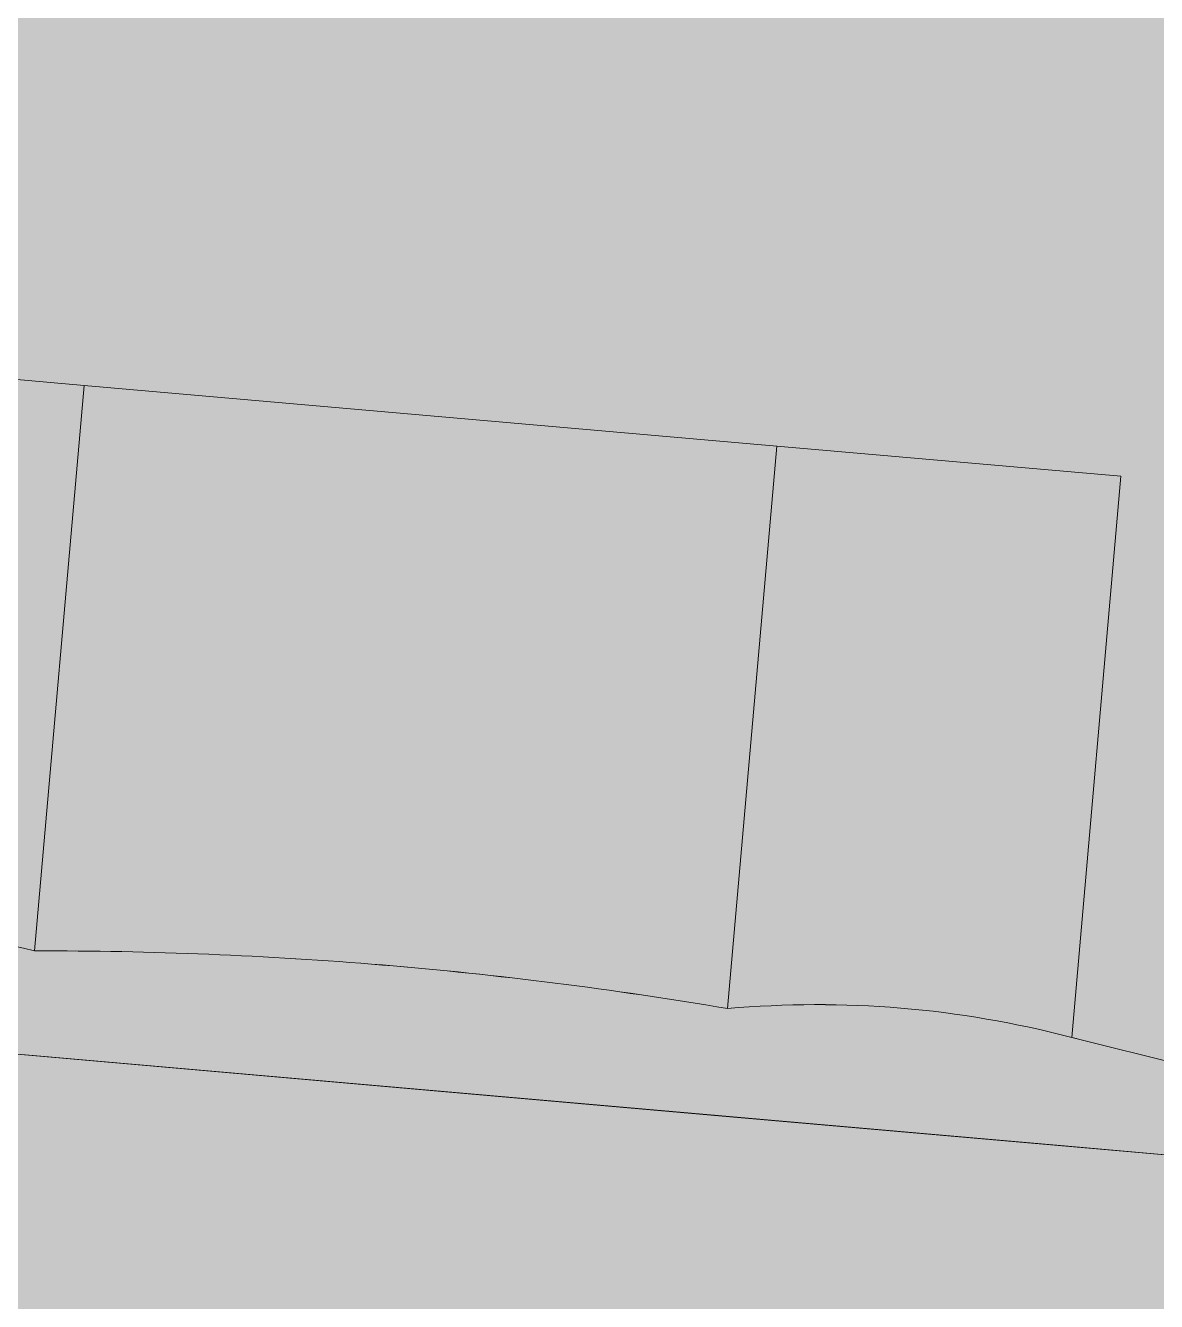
# Model space of a CAD drawing. Header units: millimetres. Extents: x 632 to 546626, y -3890 to 22200.
# Drawn here: x 389675.93 to 389685.07, y 16889.36 to 16899.68 of the extents above; entities that cross this region are included whole.
import ezdxf

# ---------------------------------------------------------------- set-up
doc = ezdxf.new("R2010")
doc.units = ezdxf.units.MM
doc.layers.add('A-270-M_ROOF', color=132, linetype='Continuous', lineweight=13)
doc.layers.add('A-770-ME_FFE_SA', color=91, linetype='Continuous', lineweight=13)

# ---------------------------------------------------------------- blocks, each defined once
blk = doc.blocks.new('Static Line_Sayfa_Metal Deck_Pan Mount - Up to 15 _ pitch - Max 2 Users-1845519-S6_501-SECTION A6')
at = {"layer": 'A-770-ME_FFE_SA', "lineweight": 5, "transparency": 33554432}
for points in [[(4567736.119, 16883.131), (4567740.346, 16931.445), (4567541.107, 16948.876), (4567536.88, 16900.562), (4567715.66, 16884.921)], [(4567736.119, 16883.131), (4567740.346, 16931.445), (4567541.107, 16948.876), (4567536.88, 16900.562), (4567715.66, 16884.921)], [(4567736.119, 16883.131), (4567740.346, 16931.445), (4567541.107, 16948.876), (4567536.88, 16900.562), (4567715.66, 16884.921)], [(4567736.119, 16883.131), (4567740.346, 16931.445), (4567541.107, 16948.876), (4567536.88, 16900.562), (4567715.66, 16884.921)], [(4567736.119, 16883.131), (4567740.346, 16931.445), (4567541.107, 16948.876), (4567536.88, 16900.562), (4567715.66, 16884.921)], [(4567736.119, 16883.131), (4567740.346, 16931.445), (4567541.107, 16948.876), (4567536.88, 16900.562), (4567715.66, 16884.921)], [(4567736.119, 16883.131), (4567740.346, 16931.445), (4567541.107, 16948.876), (4567536.88, 16900.562), (4567715.66, 16884.921)], [(4567736.119, 16883.131), (4567740.346, 16931.445), (4567541.107, 16948.876), (4567536.88, 16900.562), (4567715.66, 16884.921)], [(4567736.119, 16883.131), (4567740.346, 16931.445), (4567541.107, 16948.876), (4567536.88, 16900.562), (4567715.66, 16884.921)], [(4567736.119, 16883.131), (4567740.346, 16931.445), (4567541.107, 16948.876), (4567536.88, 16900.562), (4567715.66, 16884.921)], [(4567735.945, 16881.138), (4567740.172, 16929.453), (4567540.933, 16946.884), (4567536.706, 16898.569), (4567715.66, 16882.913)], [(4567735.945, 16881.138), (4567740.172, 16929.453), (4567540.933, 16946.884), (4567536.706, 16898.569), (4567715.66, 16882.913)], [(4567735.945, 16881.138), (4567740.172, 16929.453), (4567540.933, 16946.884), (4567536.706, 16898.569), (4567715.66, 16882.913)], [(4567735.945, 16881.138), (4567740.172, 16929.453), (4567540.933, 16946.884), (4567536.706, 16898.569), (4567715.66, 16882.913)], [(4567735.945, 16881.138), (4567740.172, 16929.453), (4567540.933, 16946.884), (4567536.706, 16898.569), (4567715.66, 16882.913)], [(4567735.945, 16881.138), (4567740.172, 16929.453), (4567540.933, 16946.884), (4567536.706, 16898.569), (4567715.66, 16882.913)], [(4567735.945, 16881.138), (4567740.172, 16929.453), (4567540.933, 16946.884), (4567536.706, 16898.569), (4567715.66, 16882.913)], [(4567735.945, 16881.138), (4567740.172, 16929.453), (4567540.933, 16946.884), (4567536.706, 16898.569), (4567715.66, 16882.913)], [(4567735.945, 16881.138), (4567740.172, 16929.453), (4567540.933, 16946.884), (4567536.706, 16898.569), (4567715.66, 16882.913)], [(4567735.945, 16881.138), (4567740.172, 16929.453), (4567540.933, 16946.884), (4567536.706, 16898.569), (4567715.66, 16882.913)]]:
    blk.add_hatch(color=256, dxfattribs=at).paths.add_polyline_path(points)
h = blk.add_hatch(color=256, dxfattribs=at)
h.paths.add_polyline_path([(4567638.649, 16885.886), (4567639.084, 16890.867), (4567633.484, 16891.357), (4567633.049, 16886.376)])
h.paths.add_polyline_path([(4567636.37, 16892.084), (4567639.558, 16896.278), (4567633.958, 16896.768)])
h = blk.add_hatch(color=256, dxfattribs=at)
h.paths.add_polyline_path([(4567638.649, 16885.886), (4567639.084, 16890.867), (4567633.484, 16891.357), (4567633.049, 16886.376)])
h.paths.add_polyline_path([(4567636.37, 16892.084), (4567639.558, 16896.278), (4567633.958, 16896.768)])
h = blk.add_hatch(color=256, dxfattribs=at)
h.paths.add_polyline_path([(4567638.649, 16885.886), (4567639.084, 16890.867), (4567633.484, 16891.357), (4567633.049, 16886.376)])
h.paths.add_polyline_path([(4567636.37, 16892.084), (4567639.558, 16896.278), (4567633.958, 16896.768)])
h = blk.add_hatch(color=256, dxfattribs=at)
h.paths.add_polyline_path([(4567638.649, 16885.886), (4567639.084, 16890.867), (4567633.484, 16891.357), (4567633.049, 16886.376)])
h.paths.add_polyline_path([(4567636.37, 16892.084), (4567639.558, 16896.278), (4567633.958, 16896.768)])
h = blk.add_hatch(color=256, dxfattribs=at)
h.paths.add_polyline_path([(4567638.649, 16885.886), (4567639.084, 16890.867), (4567633.484, 16891.357), (4567633.049, 16886.376)])
h.paths.add_polyline_path([(4567636.37, 16892.084), (4567639.558, 16896.278), (4567633.958, 16896.768)])
h = blk.add_hatch(color=256, dxfattribs=at)
h.paths.add_polyline_path([(4567638.649, 16885.886), (4567639.084, 16890.867), (4567633.484, 16891.357), (4567633.049, 16886.376)])
h.paths.add_polyline_path([(4567636.37, 16892.084), (4567639.558, 16896.278), (4567633.958, 16896.768)])
h = blk.add_hatch(color=256, dxfattribs=at)
h.paths.add_polyline_path([(4567638.649, 16885.886), (4567639.084, 16890.867), (4567633.484, 16891.357), (4567633.049, 16886.376)])
h.paths.add_polyline_path([(4567636.37, 16892.084), (4567639.558, 16896.278), (4567633.958, 16896.768)])
h = blk.add_hatch(color=256, dxfattribs=at)
h.paths.add_polyline_path([(4567638.649, 16885.886), (4567639.084, 16890.867), (4567633.484, 16891.357), (4567633.049, 16886.376)])
h.paths.add_polyline_path([(4567636.37, 16892.084), (4567639.558, 16896.278), (4567633.958, 16896.768)])
h = blk.add_hatch(color=256, dxfattribs=at)
h.paths.add_polyline_path([(4567638.649, 16885.886), (4567639.084, 16890.867), (4567633.484, 16891.357), (4567633.049, 16886.376)])
h.paths.add_polyline_path([(4567636.37, 16892.084), (4567639.558, 16896.278), (4567633.958, 16896.768)])
h = blk.add_hatch(color=256, dxfattribs=at)
h.paths.add_polyline_path([(4567638.649, 16885.886), (4567639.084, 16890.867), (4567633.484, 16891.357), (4567633.049, 16886.376)])
h.paths.add_polyline_path([(4567636.37, 16892.084), (4567639.558, 16896.278), (4567633.958, 16896.768)])
h = blk.add_hatch(color=256, dxfattribs=at)
h.paths.add_polyline_path([(4567638.649, 16885.886), (4567639.084, 16890.867), (4567633.484, 16891.357), (4567633.049, 16886.376)])
h.paths.add_polyline_path([(4567636.37, 16892.084), (4567639.558, 16896.278), (4567633.958, 16896.768)])
h = blk.add_hatch(color=256, dxfattribs=at)
h.paths.add_polyline_path([(4567638.649, 16885.886), (4567639.084, 16890.867), (4567633.484, 16891.357), (4567633.049, 16886.376)])
h.paths.add_polyline_path([(4567636.37, 16892.084), (4567639.558, 16896.278), (4567633.958, 16896.768)])
h = blk.add_hatch(color=256, dxfattribs=at)
h.paths.add_polyline_path([(4567638.649, 16885.886), (4567639.084, 16890.867), (4567633.484, 16891.357), (4567633.049, 16886.376)])
h.paths.add_polyline_path([(4567636.37, 16892.084), (4567639.558, 16896.278), (4567633.958, 16896.768)])
h = blk.add_hatch(color=256, dxfattribs=at)
h.paths.add_polyline_path([(4567638.649, 16885.886), (4567639.084, 16890.867), (4567633.484, 16891.357), (4567633.049, 16886.376)])
h.paths.add_polyline_path([(4567636.37, 16892.084), (4567639.558, 16896.278), (4567633.958, 16896.768)])
h = blk.add_hatch(color=256, dxfattribs=at)
h.paths.add_polyline_path([(4567638.649, 16885.886), (4567639.084, 16890.867), (4567633.484, 16891.357), (4567633.049, 16886.376)])
h.paths.add_polyline_path([(4567636.37, 16892.084), (4567639.558, 16896.278), (4567633.958, 16896.768)])
h = blk.add_hatch(color=256, dxfattribs=at)
h.paths.add_polyline_path([(4567638.649, 16885.886), (4567639.084, 16890.867), (4567633.484, 16891.357), (4567633.049, 16886.376)])
h.paths.add_polyline_path([(4567636.37, 16892.084), (4567639.558, 16896.278), (4567633.958, 16896.768)])
h = blk.add_hatch(color=256, dxfattribs=at)
h.paths.add_polyline_path([(4567638.649, 16885.886), (4567639.084, 16890.867), (4567633.484, 16891.357), (4567633.049, 16886.376)])
h.paths.add_polyline_path([(4567636.37, 16892.084), (4567639.558, 16896.278), (4567633.958, 16896.768)])
h = blk.add_hatch(color=256, dxfattribs=at)
h.paths.add_polyline_path([(4567638.649, 16885.886), (4567639.084, 16890.867), (4567633.484, 16891.357), (4567633.049, 16886.376)])
h.paths.add_polyline_path([(4567636.37, 16892.084), (4567639.558, 16896.278), (4567633.958, 16896.768)])
h = blk.add_hatch(color=256, dxfattribs=at)
h.paths.add_polyline_path([(4567638.649, 16885.886), (4567639.084, 16890.867), (4567633.484, 16891.357), (4567633.049, 16886.376)])
h.paths.add_polyline_path([(4567636.37, 16892.084), (4567639.558, 16896.278), (4567633.958, 16896.768)])
h = blk.add_hatch(color=256, dxfattribs=at)
h.paths.add_polyline_path([(4567638.649, 16885.886), (4567639.084, 16890.867), (4567633.484, 16891.357), (4567633.049, 16886.376)])
h.paths.add_polyline_path([(4567636.37, 16892.084), (4567639.558, 16896.278), (4567633.958, 16896.768)])
at = {"layer": 'A-770-ME_FFE_SA', "lineweight": 5}
for p, q in [((4567726.092, 16883.255), (4567561.449, 16897.659)), ((4567633.958, 16896.768), (4567631.063, 16897.021)), ((4567631.063, 16897.021), (4567633.958, 16896.768)), ((4567633.958, 16896.768), (4567631.063, 16897.021)), ((4567631.063, 16897.021), (4567633.958, 16896.768)), ((4567633.958, 16896.768), (4567631.063, 16897.021)), ((4567631.063, 16897.021), (4567633.958, 16896.768)), ((4567633.958, 16896.768), (4567631.063, 16897.021)), ((4567631.063, 16897.021), (4567633.958, 16896.768)), ((4567633.958, 16896.768), (4567631.063, 16897.021)), ((4567631.063, 16897.021), (4567633.958, 16896.768)), ((4567633.958, 16896.768), (4567631.063, 16897.021)), ((4567631.063, 16897.021), (4567633.958, 16896.768)), ((4567633.958, 16896.768), (4567631.063, 16897.021)), ((4567631.063, 16897.021), (4567633.958, 16896.768)), ((4567633.958, 16896.768), (4567631.063, 16897.021)), ((4567631.063, 16897.021), (4567633.958, 16896.768)), ((4567633.958, 16896.768), (4567631.063, 16897.021)), ((4567631.063, 16897.021), (4567633.958, 16896.768)), ((4567633.958, 16896.768), (4567631.063, 16897.021)), ((4567631.063, 16897.021), (4567633.958, 16896.768)), ((4567633.958, 16896.768), (4567631.063, 16897.021)), ((4567631.063, 16897.021), (4567633.958, 16896.768)), ((4567633.958, 16896.768), (4567631.063, 16897.021)), ((4567631.063, 16897.021), (4567633.958, 16896.768)), ((4567633.958, 16896.768), (4567631.063, 16897.021)), ((4567631.063, 16897.021), (4567633.958, 16896.768)), ((4567633.958, 16896.768), (4567631.063, 16897.021)), ((4567631.063, 16897.021), (4567633.958, 16896.768)), ((4567633.958, 16896.768), (4567631.063, 16897.021)), ((4567631.063, 16897.021), (4567633.958, 16896.768)), ((4567633.958, 16896.768), (4567631.063, 16897.021)), ((4567631.063, 16897.021), (4567633.958, 16896.768)), ((4567633.958, 16896.768), (4567631.063, 16897.021)), ((4567631.063, 16897.021), (4567633.958, 16896.768)), ((4567633.958, 16896.768), (4567631.063, 16897.021)), ((4567631.063, 16897.021), (4567633.958, 16896.768)), ((4567633.958, 16896.768), (4567631.063, 16897.021)), ((4567631.063, 16897.021), (4567633.958, 16896.768)), ((4567633.958, 16896.768), (4567631.063, 16897.021)), ((4567631.063, 16897.021), (4567633.958, 16896.768)), ((4567633.958, 16896.768), (4567633.558, 16892.198)), ((4567633.958, 16896.768), (4567633.558, 16892.198)), ((4567633.958, 16896.768), (4567633.558, 16892.198)), ((4567633.958, 16896.768), (4567633.558, 16892.198)), ((4567633.958, 16896.768), (4567633.558, 16892.198)), ((4567633.958, 16896.768), (4567633.558, 16892.198)), ((4567633.958, 16896.768), (4567633.558, 16892.198)), ((4567633.958, 16896.768), (4567633.558, 16892.198)), ((4567633.958, 16896.768), (4567633.558, 16892.198)), ((4567633.958, 16896.768), (4567633.558, 16892.198)), ((4567633.958, 16896.768), (4567633.558, 16892.198)), ((4567633.958, 16896.768), (4567633.558, 16892.198)), ((4567633.958, 16896.768), (4567633.558, 16892.198)), ((4567633.958, 16896.768), (4567633.558, 16892.198)), ((4567633.958, 16896.768), (4567633.558, 16892.198)), ((4567633.958, 16896.768), (4567633.558, 16892.198)), ((4567633.958, 16896.768), (4567633.558, 16892.198)), ((4567633.958, 16896.768), (4567633.558, 16892.198)), ((4567633.958, 16896.768), (4567633.558, 16892.198)), ((4567633.958, 16896.768), (4567633.558, 16892.198)), ((4567633.958, 16896.768), (4567633.558, 16892.198)), ((4567633.958, 16896.768), (4567633.558, 16892.198)), ((4567633.958, 16896.768), (4567633.558, 16892.198)), ((4567633.958, 16896.768), (4567633.558, 16892.198)), ((4567633.958, 16896.768), (4567633.558, 16892.198)), ((4567633.958, 16896.768), (4567633.558, 16892.198)), ((4567633.958, 16896.768), (4567633.558, 16892.198)), ((4567633.958, 16896.768), (4567633.558, 16892.198)), ((4567633.958, 16896.768), (4567633.558, 16892.198)), ((4567633.958, 16896.768), (4567633.558, 16892.198)), ((4567633.958, 16896.768), (4567633.558, 16892.198)), ((4567633.958, 16896.768), (4567633.558, 16892.198)), ((4567633.958, 16896.768), (4567633.558, 16892.198)), ((4567633.958, 16896.768), (4567633.558, 16892.198)), ((4567633.958, 16896.768), (4567633.558, 16892.198)), ((4567633.958, 16896.768), (4567633.558, 16892.198)), ((4567633.958, 16896.768), (4567633.558, 16892.198)), ((4567633.958, 16896.768), (4567633.558, 16892.198)), ((4567633.958, 16896.768), (4567633.558, 16892.198)), ((4567633.958, 16896.768), (4567633.558, 16892.198)), ((4567639.558, 16896.278), (4567633.958, 16896.768)), ((4567633.958, 16896.768), (4567639.558, 16896.278)), ((4567639.558, 16896.278), (4567633.958, 16896.768)), ((4567633.958, 16896.768), (4567639.558, 16896.278)), ((4567639.558, 16896.278), (4567633.958, 16896.768)), ((4567633.958, 16896.768), (4567639.558, 16896.278)), ((4567639.558, 16896.278), (4567633.958, 16896.768)), ((4567633.958, 16896.768), (4567639.558, 16896.278)), ((4567639.558, 16896.278), (4567633.958, 16896.768)), ((4567633.958, 16896.768), (4567639.558, 16896.278)), ((4567639.558, 16896.278), (4567633.958, 16896.768)), ((4567633.958, 16896.768), (4567639.558, 16896.278)), ((4567639.558, 16896.278), (4567633.958, 16896.768)), ((4567633.958, 16896.768), (4567639.558, 16896.278)), ((4567639.558, 16896.278), (4567633.958, 16896.768)), ((4567633.958, 16896.768), (4567639.558, 16896.278)), ((4567639.558, 16896.278), (4567633.958, 16896.768)), ((4567633.958, 16896.768), (4567639.558, 16896.278)), ((4567639.558, 16896.278), (4567633.958, 16896.768)), ((4567633.958, 16896.768), (4567639.558, 16896.278)), ((4567639.558, 16896.278), (4567633.958, 16896.768)), ((4567633.958, 16896.768), (4567639.558, 16896.278)), ((4567639.558, 16896.278), (4567633.958, 16896.768)), ((4567633.958, 16896.768), (4567639.558, 16896.278)), ((4567639.558, 16896.278), (4567633.958, 16896.768)), ((4567633.958, 16896.768), (4567639.558, 16896.278)), ((4567639.558, 16896.278), (4567633.958, 16896.768)), ((4567633.958, 16896.768), (4567639.558, 16896.278)), ((4567639.558, 16896.278), (4567633.958, 16896.768)), ((4567633.958, 16896.768), (4567639.558, 16896.278)), ((4567639.558, 16896.278), (4567633.958, 16896.768)), ((4567633.958, 16896.768), (4567639.558, 16896.278)), ((4567639.558, 16896.278), (4567633.958, 16896.768)), ((4567633.958, 16896.768), (4567639.558, 16896.278)), ((4567639.558, 16896.278), (4567633.958, 16896.768)), ((4567633.958, 16896.768), (4567639.558, 16896.278)), ((4567639.558, 16896.278), (4567633.958, 16896.768)), ((4567633.958, 16896.768), (4567639.558, 16896.278)), ((4567639.558, 16896.278), (4567633.958, 16896.768)), ((4567633.958, 16896.768), (4567639.558, 16896.278)), ((4567639.558, 16896.278), (4567639.16, 16891.732)), ((4567639.558, 16896.278), (4567639.16, 16891.732)), ((4567639.558, 16896.278), (4567639.16, 16891.732)), ((4567639.558, 16896.278), (4567639.16, 16891.732)), ((4567639.558, 16896.278), (4567639.16, 16891.732)), ((4567639.558, 16896.278), (4567639.16, 16891.732)), ((4567639.558, 16896.278), (4567639.16, 16891.732)), ((4567639.558, 16896.278), (4567639.16, 16891.732)), ((4567639.558, 16896.278), (4567639.16, 16891.732)), ((4567639.558, 16896.278), (4567639.16, 16891.732)), ((4567639.558, 16896.278), (4567639.16, 16891.732)), ((4567639.558, 16896.278), (4567639.16, 16891.732)), ((4567639.558, 16896.278), (4567639.16, 16891.732)), ((4567639.558, 16896.278), (4567639.16, 16891.732)), ((4567639.558, 16896.278), (4567639.16, 16891.732)), ((4567639.558, 16896.278), (4567639.16, 16891.732)), ((4567639.558, 16896.278), (4567639.16, 16891.732)), ((4567639.558, 16896.278), (4567639.16, 16891.732)), ((4567639.558, 16896.278), (4567639.16, 16891.732)), ((4567639.558, 16896.278), (4567639.16, 16891.732)), ((4567639.558, 16896.278), (4567639.16, 16891.732)), ((4567639.558, 16896.278), (4567639.16, 16891.732)), ((4567639.558, 16896.278), (4567639.16, 16891.732)), ((4567639.558, 16896.278), (4567639.16, 16891.732)), ((4567639.558, 16896.278), (4567639.16, 16891.732)), ((4567639.558, 16896.278), (4567639.16, 16891.732)), ((4567639.558, 16896.278), (4567639.16, 16891.732)), ((4567639.558, 16896.278), (4567639.16, 16891.732)), ((4567639.558, 16896.278), (4567639.16, 16891.732)), ((4567639.558, 16896.278), (4567639.16, 16891.732)), ((4567639.558, 16896.278), (4567639.16, 16891.732)), ((4567639.558, 16896.278), (4567639.16, 16891.732)), ((4567639.558, 16896.278), (4567639.16, 16891.732)), ((4567639.558, 16896.278), (4567639.16, 16891.732)), ((4567639.558, 16896.278), (4567639.16, 16891.732)), ((4567639.558, 16896.278), (4567639.16, 16891.732)), ((4567639.558, 16896.278), (4567639.16, 16891.732)), ((4567639.558, 16896.278), (4567639.16, 16891.732)), ((4567639.558, 16896.278), (4567639.16, 16891.732)), ((4567639.558, 16896.278), (4567639.16, 16891.732)), ((4567642.339, 16896.035), (4567639.558, 16896.278)), ((4567639.558, 16896.278), (4567642.339, 16896.035)), ((4567642.339, 16896.035), (4567639.558, 16896.278)), ((4567639.558, 16896.278), (4567642.339, 16896.035)), ((4567642.339, 16896.035), (4567639.558, 16896.278)), ((4567639.558, 16896.278), (4567642.339, 16896.035)), ((4567642.339, 16896.035), (4567639.558, 16896.278)), ((4567639.558, 16896.278), (4567642.339, 16896.035)), ((4567642.339, 16896.035), (4567639.558, 16896.278)), ((4567639.558, 16896.278), (4567642.339, 16896.035)), ((4567642.339, 16896.035), (4567639.558, 16896.278)), ((4567639.558, 16896.278), (4567642.339, 16896.035)), ((4567642.339, 16896.035), (4567639.558, 16896.278)), ((4567639.558, 16896.278), (4567642.339, 16896.035)), ((4567642.339, 16896.035), (4567639.558, 16896.278)), ((4567639.558, 16896.278), (4567642.339, 16896.035)), ((4567642.339, 16896.035), (4567639.558, 16896.278)), ((4567639.558, 16896.278), (4567642.339, 16896.035)), ((4567642.339, 16896.035), (4567639.558, 16896.278)), ((4567639.558, 16896.278), (4567642.339, 16896.035)), ((4567642.339, 16896.035), (4567639.558, 16896.278)), ((4567639.558, 16896.278), (4567642.339, 16896.035)), ((4567642.339, 16896.035), (4567639.558, 16896.278)), ((4567639.558, 16896.278), (4567642.339, 16896.035)), ((4567642.339, 16896.035), (4567639.558, 16896.278)), ((4567639.558, 16896.278), (4567642.339, 16896.035)), ((4567642.339, 16896.035), (4567639.558, 16896.278)), ((4567639.558, 16896.278), (4567642.339, 16896.035)), ((4567642.339, 16896.035), (4567639.558, 16896.278)), ((4567639.558, 16896.278), (4567642.339, 16896.035)), ((4567642.339, 16896.035), (4567639.558, 16896.278)), ((4567639.558, 16896.278), (4567642.339, 16896.035)), ((4567642.339, 16896.035), (4567639.558, 16896.278)), ((4567639.558, 16896.278), (4567642.339, 16896.035)), ((4567642.339, 16896.035), (4567639.558, 16896.278)), ((4567639.558, 16896.278), (4567642.339, 16896.035)), ((4567642.339, 16896.035), (4567639.558, 16896.278)), ((4567639.558, 16896.278), (4567642.339, 16896.035)), ((4567642.339, 16896.035), (4567639.558, 16896.278)), ((4567639.558, 16896.278), (4567642.339, 16896.035)), ((4567641.943, 16891.499), (4567642.339, 16896.035)), ((4567641.943, 16891.499), (4567642.339, 16896.035)), ((4567641.943, 16891.499), (4567642.339, 16896.035)), ((4567641.943, 16891.499), (4567642.339, 16896.035)), ((4567641.943, 16891.499), (4567642.339, 16896.035)), ((4567641.943, 16891.499), (4567642.339, 16896.035)), ((4567641.943, 16891.499), (4567642.339, 16896.035)), ((4567641.943, 16891.499), (4567642.339, 16896.035)), ((4567641.943, 16891.499), (4567642.339, 16896.035)), ((4567641.943, 16891.499), (4567642.339, 16896.035)), ((4567641.943, 16891.499), (4567642.339, 16896.035)), ((4567641.943, 16891.499), (4567642.339, 16896.035)), ((4567641.943, 16891.499), (4567642.339, 16896.035)), ((4567641.943, 16891.499), (4567642.339, 16896.035)), ((4567641.943, 16891.499), (4567642.339, 16896.035)), ((4567641.943, 16891.499), (4567642.339, 16896.035)), ((4567641.943, 16891.499), (4567642.339, 16896.035)), ((4567641.943, 16891.499), (4567642.339, 16896.035)), ((4567641.943, 16891.499), (4567642.339, 16896.035)), ((4567641.943, 16891.499), (4567642.339, 16896.035)), ((4567641.914, 16890.619), (4567630.955, 16891.578)), ((4567641.981, 16891.489), (4567641.943, 16891.499)), ((4567641.981, 16891.489), (4567641.943, 16891.499)), ((4567641.981, 16891.489), (4567641.943, 16891.499)), ((4567641.981, 16891.489), (4567641.943, 16891.499)), ((4567641.981, 16891.489), (4567641.943, 16891.499)), ((4567641.981, 16891.489), (4567641.943, 16891.499)), ((4567641.981, 16891.489), (4567641.943, 16891.499)), ((4567641.981, 16891.489), (4567641.943, 16891.499)), ((4567641.981, 16891.489), (4567641.943, 16891.499)), ((4567641.981, 16891.489), (4567641.943, 16891.499)), ((4567641.981, 16891.489), (4567641.943, 16891.499)), ((4567641.981, 16891.489), (4567641.943, 16891.499)), ((4567641.981, 16891.489), (4567641.943, 16891.499)), ((4567641.981, 16891.489), (4567641.943, 16891.499)), ((4567641.981, 16891.489), (4567641.943, 16891.499)), ((4567641.981, 16891.489), (4567641.943, 16891.499)), ((4567641.981, 16891.489), (4567641.943, 16891.499)), ((4567641.981, 16891.489), (4567641.943, 16891.499)), ((4567641.981, 16891.489), (4567641.943, 16891.499)), ((4567647.168, 16890.196), (4567641.943, 16891.499)), ((4567639.18, 16890.858), (4567633.386, 16891.365)), ((4567639.18, 16890.858), (4567633.386, 16891.365)), ((4567639.18, 16890.858), (4567633.386, 16891.365)), ((4567639.18, 16890.858), (4567633.386, 16891.365)), ((4567639.18, 16890.858), (4567633.386, 16891.365)), ((4567639.18, 16890.858), (4567633.386, 16891.365)), ((4567639.18, 16890.858), (4567633.386, 16891.365)), ((4567639.18, 16890.858), (4567633.386, 16891.365)), ((4567639.18, 16890.858), (4567633.386, 16891.365)), ((4567639.18, 16890.858), (4567633.386, 16891.365)), ((4567639.18, 16890.858), (4567633.386, 16891.365)), ((4567639.18, 16890.858), (4567633.386, 16891.365)), ((4567639.18, 16890.858), (4567633.386, 16891.365)), ((4567639.18, 16890.858), (4567633.386, 16891.365)), ((4567639.18, 16890.858), (4567633.386, 16891.365)), ((4567639.18, 16890.858), (4567633.386, 16891.365)), ((4567639.18, 16890.858), (4567633.386, 16891.365)), ((4567639.18, 16890.858), (4567633.386, 16891.365)), ((4567639.18, 16890.858), (4567633.386, 16891.365)), ((4567639.18, 16890.858), (4567633.386, 16891.365)), ((4567639.18, 16890.858), (4567633.386, 16891.365)), ((4567639.18, 16890.858), (4567633.386, 16891.365)), ((4567639.18, 16890.858), (4567633.386, 16891.365)), ((4567639.18, 16890.858), (4567633.386, 16891.365)), ((4567639.18, 16890.858), (4567633.386, 16891.365)), ((4567639.18, 16890.858), (4567633.386, 16891.365)), ((4567639.18, 16890.858), (4567633.386, 16891.365)), ((4567639.18, 16890.858), (4567633.386, 16891.365)), ((4567639.18, 16890.858), (4567633.386, 16891.365)), ((4567639.18, 16890.858), (4567633.386, 16891.365)), ((4567639.18, 16890.858), (4567633.386, 16891.365)), ((4567639.18, 16890.858), (4567633.386, 16891.365)), ((4567639.18, 16890.858), (4567633.386, 16891.365)), ((4567639.18, 16890.858), (4567633.386, 16891.365)), ((4567639.18, 16890.858), (4567633.386, 16891.365)), ((4567639.18, 16890.858), (4567633.386, 16891.365)), ((4567639.18, 16890.858), (4567633.386, 16891.365)), ((4567639.18, 16890.858), (4567633.386, 16891.365)), ((4567639.18, 16890.858), (4567633.386, 16891.365)), ((4567639.084, 16890.867), (4567633.484, 16891.357)), ((4567639.084, 16890.867), (4567633.484, 16891.357)), ((4567633.484, 16891.357), (4567639.084, 16890.867)), ((4567639.084, 16890.867), (4567633.484, 16891.357)), ((4567639.084, 16890.867), (4567633.484, 16891.357)), ((4567633.484, 16891.357), (4567639.084, 16890.867)), ((4567639.084, 16890.867), (4567633.484, 16891.357)), ((4567639.084, 16890.867), (4567633.484, 16891.357)), ((4567633.484, 16891.357), (4567639.084, 16890.867)), ((4567639.084, 16890.867), (4567633.484, 16891.357)), ((4567639.084, 16890.867), (4567633.484, 16891.357)), ((4567633.484, 16891.357), (4567639.084, 16890.867)), ((4567639.084, 16890.867), (4567633.484, 16891.357)), ((4567639.084, 16890.867), (4567633.484, 16891.357)), ((4567633.484, 16891.357), (4567639.084, 16890.867)), ((4567639.084, 16890.867), (4567633.484, 16891.357)), ((4567639.084, 16890.867), (4567633.484, 16891.357)), ((4567633.484, 16891.357), (4567639.084, 16890.867)), ((4567639.084, 16890.867), (4567633.484, 16891.357)), ((4567639.084, 16890.867), (4567633.484, 16891.357)), ((4567633.484, 16891.357), (4567639.084, 16890.867)), ((4567639.084, 16890.867), (4567633.484, 16891.357)), ((4567639.084, 16890.867), (4567633.484, 16891.357)), ((4567633.484, 16891.357), (4567639.084, 16890.867)), ((4567639.084, 16890.867), (4567633.484, 16891.357)), ((4567639.084, 16890.867), (4567633.484, 16891.357)), ((4567633.484, 16891.357), (4567639.084, 16890.867)), ((4567639.084, 16890.867), (4567633.484, 16891.357)), ((4567639.084, 16890.867), (4567633.484, 16891.357)), ((4567633.484, 16891.357), (4567639.084, 16890.867)), ((4567639.084, 16890.867), (4567633.484, 16891.357)), ((4567639.084, 16890.867), (4567633.484, 16891.357)), ((4567633.484, 16891.357), (4567639.084, 16890.867)), ((4567639.084, 16890.867), (4567633.484, 16891.357)), ((4567639.084, 16890.867), (4567633.484, 16891.357)), ((4567633.484, 16891.357), (4567639.084, 16890.867)), ((4567639.084, 16890.867), (4567633.484, 16891.357)), ((4567639.084, 16890.867), (4567633.484, 16891.357)), ((4567633.484, 16891.357), (4567639.084, 16890.867)), ((4567639.084, 16890.867), (4567633.484, 16891.357)), ((4567639.084, 16890.867), (4567633.484, 16891.357)), ((4567633.484, 16891.357), (4567639.084, 16890.867)), ((4567639.084, 16890.867), (4567633.484, 16891.357)), ((4567639.084, 16890.867), (4567633.484, 16891.357)), ((4567633.484, 16891.357), (4567639.084, 16890.867)), ((4567639.084, 16890.867), (4567633.484, 16891.357)), ((4567639.084, 16890.867), (4567633.484, 16891.357)), ((4567633.484, 16891.357), (4567639.084, 16890.867)), ((4567639.084, 16890.867), (4567633.484, 16891.357)), ((4567639.084, 16890.867), (4567633.484, 16891.357)), ((4567633.484, 16891.357), (4567639.084, 16890.867)), ((4567639.084, 16890.867), (4567633.484, 16891.357)), ((4567639.084, 16890.867), (4567633.484, 16891.357)), ((4567633.484, 16891.357), (4567639.084, 16890.867)), ((4567639.084, 16890.867), (4567633.484, 16891.357)), ((4567633.484, 16891.357), (4567639.084, 16890.867)), ((4567639.084, 16890.867), (4567633.484, 16891.357)), ((4567639.084, 16890.867), (4567633.484, 16891.357)), ((4567633.484, 16891.357), (4567639.084, 16890.867)), ((4567726.092, 16883.255), (4567639.084, 16890.867)), ((4567726.092, 16883.255), (4567639.084, 16890.867)), ((4567639.084, 16890.867), (4567641.866, 16890.623)), ((4567641.866, 16890.623), (4567639.084, 16890.867)), ((4567641.866, 16890.623), (4567639.084, 16890.867)), ((4567639.084, 16890.867), (4567641.866, 16890.623)), ((4567726.092, 16883.255), (4567639.084, 16890.867)), ((4567726.092, 16883.255), (4567639.084, 16890.867)), ((4567639.084, 16890.867), (4567641.866, 16890.623)), ((4567641.866, 16890.623), (4567639.084, 16890.867)), ((4567641.866, 16890.623), (4567639.084, 16890.867)), ((4567639.084, 16890.867), (4567641.866, 16890.623)), ((4567726.092, 16883.255), (4567639.084, 16890.867)), ((4567726.092, 16883.255), (4567639.084, 16890.867)), ((4567639.084, 16890.867), (4567641.866, 16890.623)), ((4567641.866, 16890.623), (4567639.084, 16890.867)), ((4567641.866, 16890.623), (4567639.084, 16890.867)), ((4567639.084, 16890.867), (4567641.866, 16890.623)), ((4567726.092, 16883.255), (4567639.084, 16890.867)), ((4567726.092, 16883.255), (4567639.084, 16890.867)), ((4567639.084, 16890.867), (4567641.866, 16890.623)), ((4567641.866, 16890.623), (4567639.084, 16890.867)), ((4567641.866, 16890.623), (4567639.084, 16890.867)), ((4567639.084, 16890.867), (4567641.866, 16890.623)), ((4567726.092, 16883.255), (4567639.084, 16890.867)), ((4567726.092, 16883.255), (4567639.084, 16890.867)), ((4567639.084, 16890.867), (4567641.866, 16890.623)), ((4567641.866, 16890.623), (4567639.084, 16890.867)), ((4567641.866, 16890.623), (4567639.084, 16890.867)), ((4567639.084, 16890.867), (4567641.866, 16890.623)), ((4567726.092, 16883.255), (4567639.084, 16890.867)), ((4567726.092, 16883.255), (4567639.084, 16890.867)), ((4567639.084, 16890.867), (4567641.866, 16890.623)), ((4567641.866, 16890.623), (4567639.084, 16890.867)), ((4567641.866, 16890.623), (4567639.084, 16890.867)), ((4567639.084, 16890.867), (4567641.866, 16890.623)), ((4567726.092, 16883.255), (4567639.084, 16890.867)), ((4567726.092, 16883.255), (4567639.084, 16890.867)), ((4567639.084, 16890.867), (4567641.866, 16890.623)), ((4567641.866, 16890.623), (4567639.084, 16890.867)), ((4567641.866, 16890.623), (4567639.084, 16890.867)), ((4567639.084, 16890.867), (4567641.866, 16890.623)), ((4567726.092, 16883.255), (4567639.084, 16890.867)), ((4567726.092, 16883.255), (4567639.084, 16890.867)), ((4567639.084, 16890.867), (4567641.866, 16890.623)), ((4567641.866, 16890.623), (4567639.084, 16890.867)), ((4567641.866, 16890.623), (4567639.084, 16890.867)), ((4567639.084, 16890.867), (4567641.866, 16890.623)), ((4567726.092, 16883.255), (4567639.084, 16890.867)), ((4567726.092, 16883.255), (4567639.084, 16890.867)), ((4567639.084, 16890.867), (4567641.866, 16890.623)), ((4567641.866, 16890.623), (4567639.084, 16890.867)), ((4567641.866, 16890.623), (4567639.084, 16890.867)), ((4567639.084, 16890.867), (4567641.866, 16890.623)), ((4567726.092, 16883.255), (4567639.084, 16890.867)), ((4567639.084, 16890.867), (4567641.866, 16890.623)), ((4567641.866, 16890.623), (4567639.084, 16890.867)), ((4567641.866, 16890.623), (4567639.084, 16890.867)), ((4567639.084, 16890.867), (4567641.866, 16890.623)), ((4567647.393, 16890.14), (4567639.18, 16890.858)), ((4567647.393, 16890.14), (4567639.18, 16890.858)), ((4567641.914, 16890.619), (4567639.18, 16890.858)), ((4567641.914, 16890.619), (4567639.18, 16890.858)), ((4567641.914, 16890.619), (4567639.18, 16890.858)), ((4567641.914, 16890.619), (4567639.18, 16890.858)), ((4567641.914, 16890.619), (4567639.18, 16890.858)), ((4567647.393, 16890.14), (4567639.18, 16890.858)), ((4567641.914, 16890.619), (4567639.18, 16890.858)), ((4567641.914, 16890.619), (4567639.18, 16890.858)), ((4567641.914, 16890.619), (4567639.18, 16890.858)), ((4567641.914, 16890.619), (4567639.18, 16890.858)), ((4567641.914, 16890.619), (4567639.18, 16890.858)), ((4567641.914, 16890.619), (4567639.18, 16890.858)), ((4567647.393, 16890.14), (4567639.18, 16890.858)), ((4567647.393, 16890.14), (4567639.18, 16890.858)), ((4567641.914, 16890.619), (4567639.18, 16890.858)), ((4567641.914, 16890.619), (4567639.18, 16890.858)), ((4567641.914, 16890.619), (4567639.18, 16890.858)), ((4567641.914, 16890.619), (4567639.18, 16890.858)), ((4567647.393, 16890.14), (4567639.18, 16890.858)), ((4567647.393, 16890.14), (4567639.18, 16890.858)), ((4567641.914, 16890.619), (4567639.18, 16890.858)), ((4567641.914, 16890.619), (4567639.18, 16890.858)), ((4567641.914, 16890.619), (4567639.18, 16890.858)), ((4567641.914, 16890.619), (4567639.18, 16890.858)), ((4567641.914, 16890.619), (4567639.18, 16890.858)), ((4567641.914, 16890.619), (4567639.18, 16890.858)), ((4567641.914, 16890.619), (4567639.18, 16890.858)), ((4567641.914, 16890.619), (4567639.18, 16890.858)), ((4567647.393, 16890.14), (4567639.18, 16890.858)), ((4567647.393, 16890.14), (4567639.18, 16890.858)), ((4567641.914, 16890.619), (4567639.18, 16890.858)), ((4567641.914, 16890.619), (4567639.18, 16890.858)), ((4567647.393, 16890.14), (4567639.18, 16890.858)), ((4567647.393, 16890.14), (4567639.18, 16890.858)), ((4567641.914, 16890.619), (4567639.18, 16890.858)), ((4567641.914, 16890.619), (4567639.18, 16890.858)), ((4567641.914, 16890.619), (4567639.18, 16890.858)), ((4567647.393, 16890.14), (4567641.914, 16890.619)), ((4567647.393, 16890.14), (4567641.914, 16890.619)), ((4567647.393, 16890.14), (4567641.914, 16890.619)), ((4567647.393, 16890.14), (4567641.914, 16890.619)), ((4567647.393, 16890.14), (4567641.914, 16890.619)), ((4567647.393, 16890.14), (4567641.914, 16890.619)), ((4567647.393, 16890.14), (4567641.914, 16890.619)), ((4567647.393, 16890.14), (4567641.914, 16890.619)), ((4567647.393, 16890.14), (4567641.914, 16890.619)), ((4567647.393, 16890.14), (4567641.914, 16890.619)), ((4567647.393, 16890.14), (4567641.914, 16890.619)), ((4567647.393, 16890.14), (4567641.914, 16890.619)), ((4567647.393, 16890.14), (4567641.914, 16890.619)), ((4567647.393, 16890.14), (4567641.914, 16890.619)), ((4567647.393, 16890.14), (4567641.914, 16890.619)), ((4567647.393, 16890.14), (4567641.914, 16890.619)), ((4567647.393, 16890.14), (4567641.914, 16890.619)), ((4567647.393, 16890.14), (4567641.914, 16890.619)), ((4567647.393, 16890.14), (4567641.914, 16890.619)), ((4567647.393, 16890.14), (4567641.914, 16890.619)), ((4567647.393, 16890.14), (4567641.914, 16890.619)), ((4567647.393, 16890.14), (4567641.914, 16890.619)), ((4567647.393, 16890.14), (4567641.914, 16890.619)), ((4567647.393, 16890.14), (4567641.914, 16890.619)), ((4567647.393, 16890.14), (4567641.914, 16890.619)), ((4567647.393, 16890.14), (4567641.914, 16890.619)), ((4567647.393, 16890.14), (4567641.914, 16890.619)), ((4567647.393, 16890.14), (4567641.914, 16890.619)), ((4567647.393, 16890.14), (4567641.914, 16890.619))]:
    blk.add_line(p, q, dxfattribs=at)
for points in [[(4567633.558, 16892.198), (4567633.082, 16892.312), (4567632.123, 16892.464), (4567631.15, 16892.46), (4567630.661, 16892.42)], [(4567630.661, 16892.42), (4567631.15, 16892.46), (4567632.123, 16892.464), (4567633.082, 16892.312), (4567633.558, 16892.198)], [(4567630.661, 16892.42), (4567631.15, 16892.46), (4567632.123, 16892.464), (4567633.082, 16892.312), (4567633.558, 16892.198)], [(4567633.558, 16892.198), (4567633.082, 16892.312), (4567632.123, 16892.464), (4567631.15, 16892.46), (4567630.661, 16892.42)], [(4567633.558, 16892.198), (4567633.082, 16892.312), (4567632.123, 16892.464), (4567631.15, 16892.46), (4567630.661, 16892.42)], [(4567630.661, 16892.42), (4567631.15, 16892.46), (4567632.123, 16892.464), (4567633.082, 16892.312), (4567633.558, 16892.198)], [(4567630.661, 16892.42), (4567631.15, 16892.46), (4567632.123, 16892.464), (4567633.082, 16892.312), (4567633.558, 16892.198)], [(4567633.558, 16892.198), (4567633.082, 16892.312), (4567632.123, 16892.464), (4567631.15, 16892.46), (4567630.661, 16892.42)], [(4567630.661, 16892.42), (4567631.15, 16892.46), (4567632.123, 16892.464), (4567633.082, 16892.312), (4567633.558, 16892.198)], [(4567633.558, 16892.198), (4567633.082, 16892.312), (4567632.123, 16892.464), (4567631.15, 16892.46), (4567630.661, 16892.42)], [(4567633.558, 16892.198), (4567633.082, 16892.312), (4567632.123, 16892.464), (4567631.15, 16892.46), (4567630.661, 16892.42)], [(4567630.661, 16892.42), (4567631.15, 16892.46), (4567632.123, 16892.464), (4567633.082, 16892.312), (4567633.558, 16892.198)], [(4567633.558, 16892.198), (4567633.082, 16892.312), (4567632.123, 16892.464), (4567631.15, 16892.46), (4567630.661, 16892.42)], [(4567632.119, 16892.425), (4567632.602, 16892.388), (4567633.082, 16892.312), (4567633.558, 16892.198)], [(4567633.558, 16892.198), (4567633.082, 16892.312), (4567632.602, 16892.388), (4567632.119, 16892.425)], [(4567633.558, 16892.198), (4567633.082, 16892.312), (4567632.602, 16892.388), (4567632.119, 16892.425)], [(4567632.119, 16892.425), (4567632.602, 16892.388), (4567633.082, 16892.312), (4567633.558, 16892.198)], [(4567633.558, 16892.198), (4567633.082, 16892.312), (4567632.602, 16892.388), (4567632.119, 16892.425)], [(4567632.119, 16892.425), (4567632.602, 16892.388), (4567633.082, 16892.312), (4567633.558, 16892.198)], [(4567632.119, 16892.425), (4567632.602, 16892.388), (4567633.082, 16892.312), (4567633.558, 16892.198)], [(4567633.558, 16892.198), (4567633.082, 16892.312), (4567632.602, 16892.388), (4567632.119, 16892.425)], [(4567633.558, 16892.198), (4567633.082, 16892.312), (4567632.602, 16892.388), (4567632.119, 16892.425)], [(4567632.119, 16892.425), (4567632.602, 16892.388), (4567633.082, 16892.312), (4567633.558, 16892.198)], [(4567632.119, 16892.425), (4567632.602, 16892.388), (4567633.082, 16892.312), (4567633.558, 16892.198)], [(4567633.558, 16892.198), (4567633.082, 16892.312), (4567632.602, 16892.388), (4567632.119, 16892.425)], [(4567633.558, 16892.198), (4567633.082, 16892.312), (4567632.602, 16892.388), (4567632.119, 16892.425)], [(4567632.119, 16892.425), (4567632.602, 16892.388), (4567633.082, 16892.312), (4567633.558, 16892.198)], [(4567632.119, 16892.425), (4567632.602, 16892.388), (4567633.082, 16892.312), (4567633.558, 16892.198)], [(4567633.558, 16892.198), (4567633.082, 16892.312), (4567632.602, 16892.388), (4567632.119, 16892.425)], [(4567633.558, 16892.198), (4567633.082, 16892.312), (4567632.602, 16892.388), (4567632.119, 16892.425)], [(4567632.119, 16892.425), (4567632.602, 16892.388), (4567633.082, 16892.312), (4567633.558, 16892.198)], [(4567633.558, 16892.198), (4567633.082, 16892.312), (4567632.602, 16892.388), (4567632.119, 16892.425)], [(4567632.119, 16892.425), (4567632.602, 16892.388), (4567633.082, 16892.312), (4567633.558, 16892.198)], [(4567632.119, 16892.425), (4567632.602, 16892.388), (4567633.082, 16892.312), (4567633.558, 16892.198)], [(4567633.558, 16892.198), (4567633.082, 16892.312), (4567632.602, 16892.388), (4567632.119, 16892.425)], [(4567632.119, 16892.425), (4567632.602, 16892.388), (4567633.082, 16892.312), (4567633.558, 16892.198)], [(4567632.119, 16892.425), (4567632.602, 16892.388), (4567633.082, 16892.312), (4567633.558, 16892.198)], [(4567633.558, 16892.198), (4567633.082, 16892.312), (4567632.602, 16892.388), (4567632.119, 16892.425)], [(4567633.558, 16892.198), (4567633.082, 16892.312), (4567632.602, 16892.388), (4567632.119, 16892.425)], [(4567632.119, 16892.425), (4567632.602, 16892.388), (4567633.082, 16892.312), (4567633.558, 16892.198)], [(4567639.16, 16891.732), (4567638.233, 16891.889), (4567636.373, 16892.124), (4567634.499, 16892.2), (4567633.558, 16892.198)], [(4567633.558, 16892.198), (4567634.499, 16892.2), (4567636.373, 16892.124), (4567638.233, 16891.889), (4567639.16, 16891.732)], [(4567633.558, 16892.198), (4567634.499, 16892.2), (4567635.436, 16892.162), (4567636.37, 16892.084)], [(4567636.37, 16892.084), (4567635.436, 16892.162), (4567634.499, 16892.2), (4567633.558, 16892.198)], [(4567636.37, 16892.084), (4567635.436, 16892.162), (4567634.499, 16892.2), (4567633.558, 16892.198)], [(4567633.558, 16892.198), (4567634.499, 16892.2), (4567635.436, 16892.162), (4567636.37, 16892.084)], [(4567633.558, 16892.198), (4567634.499, 16892.2), (4567636.373, 16892.124), (4567638.233, 16891.889), (4567639.16, 16891.732)], [(4567639.16, 16891.732), (4567638.233, 16891.889), (4567636.373, 16892.124), (4567634.499, 16892.2), (4567633.558, 16892.198)], [(4567636.37, 16892.084), (4567635.436, 16892.162), (4567634.499, 16892.2), (4567633.558, 16892.198)], [(4567633.558, 16892.198), (4567634.499, 16892.2), (4567635.436, 16892.162), (4567636.37, 16892.084)], [(4567633.558, 16892.198), (4567634.499, 16892.2), (4567635.436, 16892.162), (4567636.37, 16892.084)], [(4567636.37, 16892.084), (4567635.436, 16892.162), (4567634.499, 16892.2), (4567633.558, 16892.198)], [(4567636.37, 16892.084), (4567635.436, 16892.162), (4567634.499, 16892.2), (4567633.558, 16892.198)], [(4567633.558, 16892.198), (4567634.499, 16892.2), (4567635.436, 16892.162), (4567636.37, 16892.084)], [(4567633.558, 16892.198), (4567634.499, 16892.2), (4567635.436, 16892.162), (4567636.37, 16892.084)], [(4567636.37, 16892.084), (4567635.436, 16892.162), (4567634.499, 16892.2), (4567633.558, 16892.198)], [(4567636.37, 16892.084), (4567635.436, 16892.162), (4567634.499, 16892.2), (4567633.558, 16892.198)], [(4567633.558, 16892.198), (4567634.499, 16892.2), (4567635.436, 16892.162), (4567636.37, 16892.084)], [(4567633.558, 16892.198), (4567634.499, 16892.2), (4567635.436, 16892.162), (4567636.37, 16892.084)], [(4567636.37, 16892.084), (4567635.436, 16892.162), (4567634.499, 16892.2), (4567633.558, 16892.198)], [(4567639.16, 16891.732), (4567638.233, 16891.889), (4567636.373, 16892.124), (4567634.499, 16892.2), (4567633.558, 16892.198)], [(4567633.558, 16892.198), (4567634.499, 16892.2), (4567636.373, 16892.124), (4567638.233, 16891.889), (4567639.16, 16891.732)], [(4567633.558, 16892.198), (4567634.499, 16892.2), (4567636.373, 16892.124), (4567638.233, 16891.889), (4567639.16, 16891.732)], [(4567639.16, 16891.732), (4567638.233, 16891.889), (4567636.373, 16892.124), (4567634.499, 16892.2), (4567633.558, 16892.198)], [(4567636.37, 16892.084), (4567635.436, 16892.162), (4567634.499, 16892.2), (4567633.558, 16892.198)], [(4567633.558, 16892.198), (4567634.499, 16892.2), (4567635.436, 16892.162), (4567636.37, 16892.084)], [(4567633.558, 16892.198), (4567634.499, 16892.2), (4567636.373, 16892.124), (4567638.233, 16891.889), (4567639.16, 16891.732)], [(4567639.16, 16891.732), (4567638.233, 16891.889), (4567636.373, 16892.124), (4567634.499, 16892.2), (4567633.558, 16892.198)], [(4567636.37, 16892.084), (4567635.436, 16892.162), (4567634.499, 16892.2), (4567633.558, 16892.198)], [(4567633.558, 16892.198), (4567634.499, 16892.2), (4567635.436, 16892.162), (4567636.37, 16892.084)], [(4567633.558, 16892.198), (4567634.499, 16892.2), (4567635.436, 16892.162), (4567636.37, 16892.084)], [(4567639.16, 16891.732), (4567638.233, 16891.889), (4567636.373, 16892.124), (4567634.499, 16892.2), (4567633.558, 16892.198)], [(4567636.37, 16892.084), (4567635.436, 16892.162), (4567634.499, 16892.2), (4567633.558, 16892.198)], [(4567633.558, 16892.198), (4567634.499, 16892.2), (4567635.436, 16892.162), (4567636.37, 16892.084)], [(4567633.558, 16892.198), (4567634.499, 16892.2), (4567635.436, 16892.162), (4567636.37, 16892.084)], [(4567636.37, 16892.084), (4567635.436, 16892.162), (4567634.499, 16892.2), (4567633.558, 16892.198)], [(4567636.37, 16892.084), (4567635.436, 16892.162), (4567634.499, 16892.2), (4567633.558, 16892.198)], [(4567633.558, 16892.198), (4567634.499, 16892.2), (4567635.436, 16892.162), (4567636.37, 16892.084)], [(4567633.558, 16892.198), (4567634.499, 16892.2), (4567636.373, 16892.124), (4567638.233, 16891.889), (4567639.16, 16891.732)], [(4567639.16, 16891.732), (4567638.233, 16891.889), (4567636.373, 16892.124), (4567634.499, 16892.2), (4567633.558, 16892.198)], [(4567636.37, 16892.084), (4567637.303, 16892.006), (4567638.233, 16891.889), (4567639.16, 16891.732)], [(4567639.16, 16891.732), (4567638.233, 16891.889), (4567637.303, 16892.006), (4567636.37, 16892.084)], [(4567639.16, 16891.732), (4567638.233, 16891.889), (4567637.303, 16892.006), (4567636.37, 16892.084)], [(4567636.37, 16892.084), (4567637.303, 16892.006), (4567638.233, 16891.889), (4567639.16, 16891.732)], [(4567639.16, 16891.732), (4567638.233, 16891.889), (4567637.303, 16892.006), (4567636.37, 16892.084)], [(4567636.37, 16892.084), (4567637.303, 16892.006), (4567638.233, 16891.889), (4567639.16, 16891.732)], [(4567636.37, 16892.084), (4567637.303, 16892.006), (4567638.233, 16891.889), (4567639.16, 16891.732)], [(4567639.16, 16891.732), (4567638.233, 16891.889), (4567637.303, 16892.006), (4567636.37, 16892.084)], [(4567639.16, 16891.732), (4567638.233, 16891.889), (4567637.303, 16892.006), (4567636.37, 16892.084)], [(4567636.37, 16892.084), (4567637.303, 16892.006), (4567638.233, 16891.889), (4567639.16, 16891.732)], [(4567636.37, 16892.084), (4567637.303, 16892.006), (4567638.233, 16891.889), (4567639.16, 16891.732)], [(4567639.16, 16891.732), (4567638.233, 16891.889), (4567637.303, 16892.006), (4567636.37, 16892.084)], [(4567639.16, 16891.732), (4567638.233, 16891.889), (4567637.303, 16892.006), (4567636.37, 16892.084)], [(4567636.37, 16892.084), (4567637.303, 16892.006), (4567638.233, 16891.889), (4567639.16, 16891.732)], [(4567636.37, 16892.084), (4567637.303, 16892.006), (4567638.233, 16891.889), (4567639.16, 16891.732)], [(4567639.16, 16891.732), (4567638.233, 16891.889), (4567637.303, 16892.006), (4567636.37, 16892.084)], [(4567639.16, 16891.732), (4567638.233, 16891.889), (4567637.303, 16892.006), (4567636.37, 16892.084)], [(4567636.37, 16892.084), (4567637.303, 16892.006), (4567638.233, 16891.889), (4567639.16, 16891.732)], [(4567639.16, 16891.732), (4567638.233, 16891.889), (4567637.303, 16892.006), (4567636.37, 16892.084)], [(4567636.37, 16892.084), (4567637.303, 16892.006), (4567638.233, 16891.889), (4567639.16, 16891.732)], [(4567636.37, 16892.084), (4567637.303, 16892.006), (4567638.233, 16891.889), (4567639.16, 16891.732)], [(4567639.16, 16891.732), (4567638.233, 16891.889), (4567637.303, 16892.006), (4567636.37, 16892.084)], [(4567636.37, 16892.084), (4567637.303, 16892.006), (4567638.233, 16891.889), (4567639.16, 16891.732)], [(4567636.37, 16892.084), (4567637.303, 16892.006), (4567638.233, 16891.889), (4567639.16, 16891.732)], [(4567639.16, 16891.732), (4567638.233, 16891.889), (4567637.303, 16892.006), (4567636.37, 16892.084)], [(4567639.16, 16891.732), (4567638.233, 16891.889), (4567637.303, 16892.006), (4567636.37, 16892.084)], [(4567636.37, 16892.084), (4567637.303, 16892.006), (4567638.233, 16891.889), (4567639.16, 16891.732)], [(4567641.943, 16891.499), (4567641.486, 16891.618), (4567640.565, 16891.776), (4567639.631, 16891.773), (4567639.16, 16891.732)], [(4567639.16, 16891.732), (4567639.631, 16891.773), (4567640.565, 16891.776), (4567641.486, 16891.618), (4567641.943, 16891.499)], [(4567639.16, 16891.732), (4567639.631, 16891.773), (4567640.098, 16891.774), (4567640.562, 16891.736)], [(4567640.562, 16891.736), (4567640.098, 16891.774), (4567639.631, 16891.773), (4567639.16, 16891.732)], [(4567640.562, 16891.736), (4567640.098, 16891.774), (4567639.631, 16891.773), (4567639.16, 16891.732)], [(4567639.16, 16891.732), (4567639.631, 16891.773), (4567640.098, 16891.774), (4567640.562, 16891.736)], [(4567639.16, 16891.732), (4567639.631, 16891.773), (4567640.565, 16891.776), (4567641.486, 16891.618), (4567641.943, 16891.499)], [(4567641.943, 16891.499), (4567641.486, 16891.618), (4567640.565, 16891.776), (4567639.631, 16891.773), (4567639.16, 16891.732)], [(4567640.562, 16891.736), (4567640.098, 16891.774), (4567639.631, 16891.773), (4567639.16, 16891.732)], [(4567639.16, 16891.732), (4567639.631, 16891.773), (4567640.098, 16891.774), (4567640.562, 16891.736)], [(4567639.16, 16891.732), (4567639.631, 16891.773), (4567640.098, 16891.774), (4567640.562, 16891.736)], [(4567640.562, 16891.736), (4567640.098, 16891.774), (4567639.631, 16891.773), (4567639.16, 16891.732)], [(4567640.562, 16891.736), (4567640.098, 16891.774), (4567639.631, 16891.773), (4567639.16, 16891.732)], [(4567639.16, 16891.732), (4567639.631, 16891.773), (4567640.098, 16891.774), (4567640.562, 16891.736)], [(4567639.16, 16891.732), (4567639.631, 16891.773), (4567640.098, 16891.774), (4567640.562, 16891.736)], [(4567640.562, 16891.736), (4567640.098, 16891.774), (4567639.631, 16891.773), (4567639.16, 16891.732)], [(4567640.562, 16891.736), (4567640.098, 16891.774), (4567639.631, 16891.773), (4567639.16, 16891.732)], [(4567639.16, 16891.732), (4567639.631, 16891.773), (4567640.098, 16891.774), (4567640.562, 16891.736)], [(4567639.16, 16891.732), (4567639.631, 16891.773), (4567640.098, 16891.774), (4567640.562, 16891.736)], [(4567640.562, 16891.736), (4567640.098, 16891.774), (4567639.631, 16891.773), (4567639.16, 16891.732)], [(4567641.943, 16891.499), (4567641.486, 16891.618), (4567640.565, 16891.776), (4567639.631, 16891.773), (4567639.16, 16891.732)], [(4567639.16, 16891.732), (4567639.631, 16891.773), (4567640.565, 16891.776), (4567641.486, 16891.618), (4567641.943, 16891.499)], [(4567639.16, 16891.732), (4567639.631, 16891.773), (4567640.565, 16891.776), (4567641.486, 16891.618), (4567641.943, 16891.499)], [(4567640.562, 16891.736), (4567640.098, 16891.774), (4567639.631, 16891.773), (4567639.16, 16891.732)], [(4567640.562, 16891.736), (4567640.098, 16891.774), (4567639.631, 16891.773), (4567639.16, 16891.732)], [(4567639.16, 16891.732), (4567639.631, 16891.773), (4567640.098, 16891.774), (4567640.562, 16891.736)], [(4567639.16, 16891.732), (4567639.631, 16891.773), (4567640.565, 16891.776), (4567641.486, 16891.618), (4567641.943, 16891.499)], [(4567641.943, 16891.499), (4567641.486, 16891.618), (4567640.565, 16891.776), (4567639.631, 16891.773), (4567639.16, 16891.732)], [(4567640.562, 16891.736), (4567640.098, 16891.774), (4567639.631, 16891.773), (4567639.16, 16891.732)], [(4567639.16, 16891.732), (4567639.631, 16891.773), (4567640.098, 16891.774), (4567640.562, 16891.736)], [(4567639.16, 16891.732), (4567639.631, 16891.773), (4567640.098, 16891.774), (4567640.562, 16891.736)], [(4567641.943, 16891.499), (4567641.486, 16891.618), (4567640.565, 16891.776), (4567639.631, 16891.773), (4567639.16, 16891.732)], [(4567640.562, 16891.736), (4567640.098, 16891.774), (4567639.631, 16891.773), (4567639.16, 16891.732)], [(4567639.16, 16891.732), (4567639.631, 16891.773), (4567640.098, 16891.774), (4567640.562, 16891.736)], [(4567639.16, 16891.732), (4567639.631, 16891.773), (4567640.098, 16891.774), (4567640.562, 16891.736)], [(4567640.562, 16891.736), (4567640.098, 16891.774), (4567639.631, 16891.773), (4567639.16, 16891.732)], [(4567640.562, 16891.736), (4567640.098, 16891.774), (4567639.631, 16891.773), (4567639.16, 16891.732)], [(4567639.16, 16891.732), (4567639.631, 16891.773), (4567640.098, 16891.774), (4567640.562, 16891.736)], [(4567639.16, 16891.732), (4567639.631, 16891.773), (4567640.565, 16891.776), (4567641.486, 16891.618), (4567641.943, 16891.499)], [(4567641.943, 16891.499), (4567641.486, 16891.618), (4567640.565, 16891.776), (4567639.631, 16891.773), (4567639.16, 16891.732)], [(4567640.562, 16891.736), (4567641.026, 16891.697), (4567641.486, 16891.618), (4567641.943, 16891.499)], [(4567641.943, 16891.499), (4567641.486, 16891.618), (4567641.026, 16891.697), (4567640.562, 16891.736)], [(4567641.943, 16891.499), (4567641.486, 16891.618), (4567641.026, 16891.697), (4567640.562, 16891.736)], [(4567640.562, 16891.736), (4567641.026, 16891.697), (4567641.486, 16891.618), (4567641.943, 16891.499)], [(4567641.943, 16891.499), (4567641.486, 16891.618), (4567641.026, 16891.697), (4567640.562, 16891.736)], [(4567640.562, 16891.736), (4567641.026, 16891.697), (4567641.486, 16891.618), (4567641.943, 16891.499)], [(4567640.562, 16891.736), (4567641.026, 16891.697), (4567641.486, 16891.618), (4567641.943, 16891.499)], [(4567641.943, 16891.499), (4567641.486, 16891.618), (4567641.026, 16891.697), (4567640.562, 16891.736)], [(4567641.943, 16891.499), (4567641.486, 16891.618), (4567641.026, 16891.697), (4567640.562, 16891.736)], [(4567640.562, 16891.736), (4567641.026, 16891.697), (4567641.486, 16891.618), (4567641.943, 16891.499)], [(4567640.562, 16891.736), (4567641.026, 16891.697), (4567641.486, 16891.618), (4567641.943, 16891.499)], [(4567641.943, 16891.499), (4567641.486, 16891.618), (4567641.026, 16891.697), (4567640.562, 16891.736)], [(4567641.943, 16891.499), (4567641.486, 16891.618), (4567641.026, 16891.697), (4567640.562, 16891.736)], [(4567640.562, 16891.736), (4567641.026, 16891.697), (4567641.486, 16891.618), (4567641.943, 16891.499)], [(4567640.562, 16891.736), (4567641.026, 16891.697), (4567641.486, 16891.618), (4567641.943, 16891.499)], [(4567641.943, 16891.499), (4567641.486, 16891.618), (4567641.026, 16891.697), (4567640.562, 16891.736)], [(4567641.943, 16891.499), (4567641.486, 16891.618), (4567641.026, 16891.697), (4567640.562, 16891.736)], [(4567641.943, 16891.499), (4567641.486, 16891.618), (4567641.026, 16891.697), (4567640.562, 16891.736)], [(4567640.562, 16891.736), (4567641.026, 16891.697), (4567641.486, 16891.618), (4567641.943, 16891.499)], [(4567641.943, 16891.499), (4567641.486, 16891.618), (4567641.026, 16891.697), (4567640.562, 16891.736)], [(4567640.562, 16891.736), (4567641.026, 16891.697), (4567641.486, 16891.618), (4567641.943, 16891.499)], [(4567640.562, 16891.736), (4567641.026, 16891.697), (4567641.486, 16891.618), (4567641.943, 16891.499)], [(4567641.943, 16891.499), (4567641.486, 16891.618), (4567641.026, 16891.697), (4567640.562, 16891.736)], [(4567640.562, 16891.736), (4567641.026, 16891.697), (4567641.486, 16891.618), (4567641.943, 16891.499)], [(4567640.562, 16891.736), (4567641.026, 16891.697), (4567641.486, 16891.618), (4567641.943, 16891.499)], [(4567641.943, 16891.499), (4567641.486, 16891.618), (4567641.026, 16891.697), (4567640.562, 16891.736)], [(4567641.943, 16891.499), (4567641.486, 16891.618), (4567641.026, 16891.697), (4567640.562, 16891.736)], [(4567640.562, 16891.736), (4567641.026, 16891.697), (4567641.486, 16891.618), (4567641.943, 16891.499)]]:
    blk.add_open_spline(points, degree=3, dxfattribs=at)
blk = doc.blocks.new('25021-APA-ZZ-ZZ-M3-AR-000001_V3_rvt-6-S6_501-SECTION A6')
at = {"layer": 'A-270-M_ROOF', "transparency": 33554432}
blk.add_hatch(color=9, dxfattribs=at).paths.add_polyline_path([(4535648.823, 15720.383), (4558304.614, 17702.508), (4578095.614, 15971.02), (4578095.614, 16011.173), (4558304.614, 17742.661), (4535648.823, 15760.536)])
at = {"layer": 'A-770-ME_FFE_SA', "color": 53, "lineweight": 5}
blk.add_blockref('Static Line_Sayfa_Metal Deck_Pan Mount - Up to 15 _ pitch - Max 2 Users-1845519-S6_501-SECTION A6', (0, 0), dxfattribs=at)

msp = doc.modelspace()

# ---------------------------------------------------------------- block references
at = {"color": 10, "lineweight": 5}
msp.add_blockref('25021-APA-ZZ-ZZ-M3-AR-000001_V3_rvt-6-S6_501-SECTION A6', (-4177957.554, 0), dxfattribs=at)

doc.saveas('drawing.dxf')
